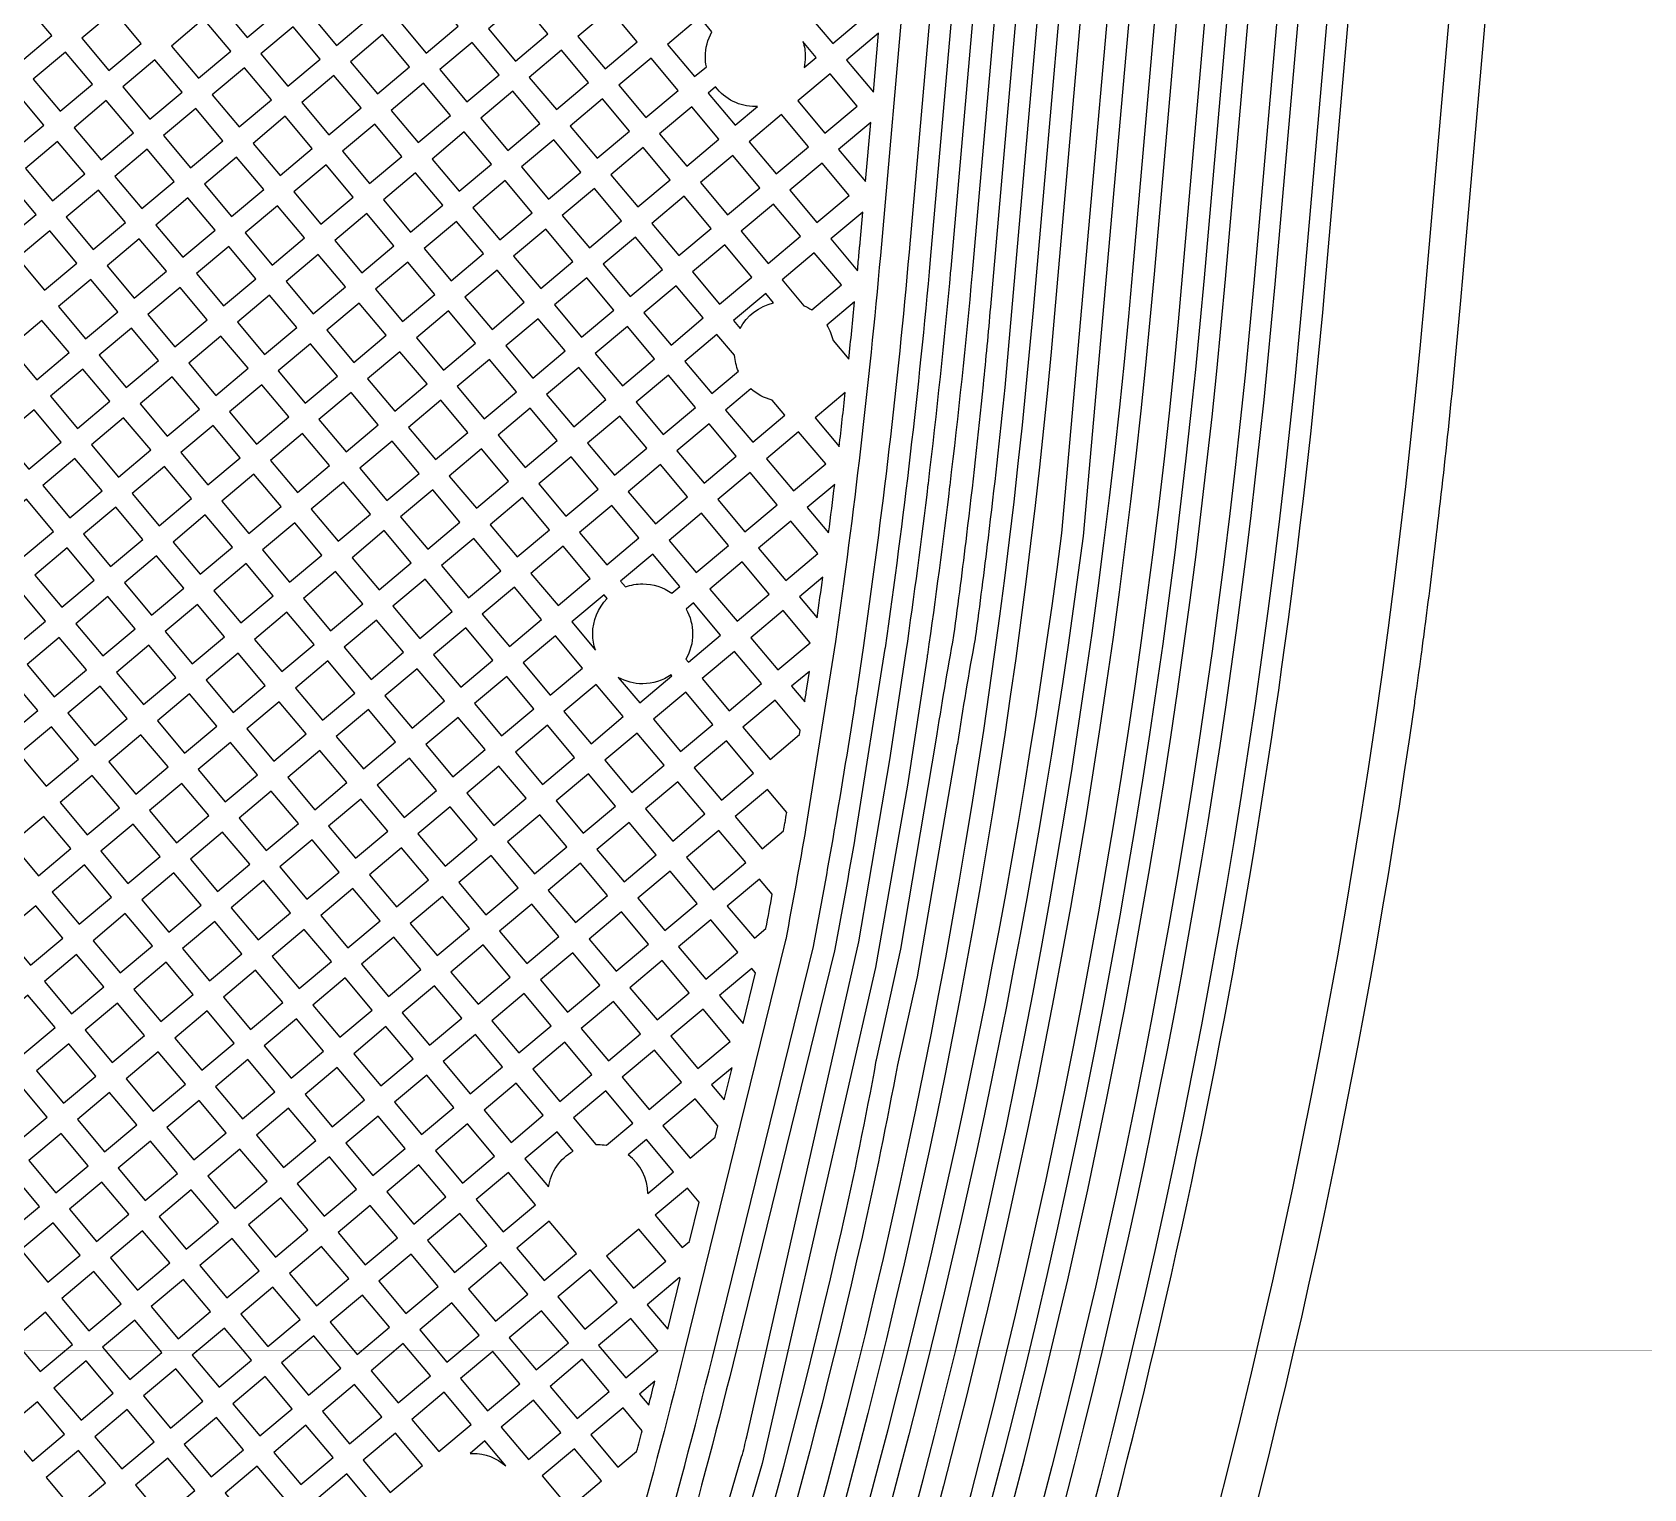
# Model space of a CAD drawing. Extents: x 592 to 965, y 89 to 353.
# Drawn here: x 671.8 to 677.54, y 157.08 to 162.27 of the extents above; entities that cross this region are included whole.
import ezdxf

# ---------------------------------------------------------------- set-up
doc = ezdxf.new("R2010")
doc.units = 0
for name, color, linetype in [('bak_bak_ttr1-bcq8120', 8, 'Continuous'), ('bak_outline', 7, 'Continuous'), ('quyukuang', 5, 'Continuous')]:
    doc.layers.add(name, color=color, linetype=linetype)

msp = doc.modelspace()

# ---------------------------------------------------------------- linework, layer by layer
at = {"layer": 'bak_bak_ttr1-bcq8120'}
for p, q in [((674.812, 162.262), (674.6977, 162.1661)), ((674.7936, 162.0518), (674.812, 162.262)), ((674.6977, 162.1661), (674.7936, 162.0518)), ((674.7841, 161.9436), (674.6698, 161.8477)), ((674.7657, 161.7333), (674.7841, 161.9436)), ((674.6698, 161.8477), (674.7657, 161.7333)), ((674.7563, 161.6251), (674.6419, 161.5291)), ((674.6419, 161.5291), (674.7372, 161.4155)), ((674.7268, 161.3054), (674.6276, 161.2222)), ((674.6937, 160.9824), (674.5861, 160.8921)), ((674.5861, 160.8921), (674.672, 160.7898)), ((674.656, 160.6556), (674.5584, 160.5737)), ((674.5584, 160.5737), (674.6344, 160.4832)), ((674.6135, 160.3248), (674.5306, 160.2552)), ((674.5306, 160.2552), (674.5936, 160.1801)), ((673.7203, 160.1656), (673.8048, 160.0648)), ((674.5658, 159.9898), (674.5026, 159.9367)), ((674.5026, 159.9367), (674.5494, 159.881)), ((674.2459, 158.836), (674.3297, 158.7362)), ((674.2909, 158.5787), (674.218, 158.5175)), ((674.2627, 158.4642), (674.2909, 158.5787)), ((674.218, 158.5175), (674.2627, 158.4642)), ((673.5531, 158.2547), (673.6374, 158.1543)), ((673.989, 157.7352), (674.062, 157.6483)), ((674.0159, 157.4626), (673.9612, 157.4167)), ((673.9612, 157.4167), (673.9942, 157.3773))]:
    msp.add_line(p, q, dxfattribs=at)
for points in [[(673.9996, 131.6772), (673.4184, 138.3529, 0.202802), (673.3463, 138.489), (673.2181, 138.5964, -0.199128), (673.0804, 138.8606), (672.2593, 148.2537, 0.017113), (672.2539, 148.4519, -0.039821), (672.2661, 149.1216, -0.099203), (672.9533, 151.4668, 0.100668), (675.8944, 161.397), (676.3737, 166.876, 0.152457), (673.0656, 182.0024, -0.019293), (673.0643, 182.0049, -0.026028), (672.8267, 182.4844, -0.006369), (672.6688, 182.9035, -0.010433), (672.6684, 182.9048), (672.568, 183.1892, -0.026059), (672.3852, 183.8632, -0.055622), (672.2339, 185.3461), (672.2339, 185.3648)], [(672.3101, 185.3463, 0.093108), (672.7399, 182.931, 0.006371), (672.8972, 182.5134, 0.026097), (673.1321, 182.0399, -0.019203), (673.1334, 182.0374), (673.2033, 181.9132, -0.151027), (676.4497, 166.8693), (675.9704, 161.3904, -0.100695), (673.0193, 151.4286, 0.099104), (672.342, 149.1142, 0.002642), (672.338, 149.0716, -0.010688), (672.3379, 149.0703, 0.037153), (672.33, 148.4566, -0.017231), (672.3355, 148.2518), (673.1563, 138.8673, 0.199163), (673.2671, 138.6549), (673.3997, 138.5435, -0.196143), (673.4943, 138.3596), (674.0755, 131.6839, -0.24441)], [(673.656, 130.3634, 0.134951), (673.7698, 130.4545, -0.010365), (673.7821, 130.4707), (673.9281, 130.6531, 0.117095), (674.0893, 130.9941, 0.092369), (674.1552, 131.6698), (673.566, 138.4172, 0.202571), (673.4816, 138.5768), (673.3631, 138.6739, -0.199679), (673.2388, 138.9119), (672.4141, 148.3471, -0.043095), (672.418, 149.1082, -0.099118), (673.0873, 151.3941, 0.100705), (676.0465, 161.3863), (676.5256, 166.8627, 0.151028), (673.2699, 181.9506, -0.064524), (672.6871, 183.3951, -0.009781), (672.6316, 183.6256, -0.062544), (672.3898, 185.0627, -0.010738), (672.3864, 185.3446, -0.008233), (672.3863, 185.3458)], [(672.9546, 130.255), (673.0528, 130.3501), (673.6636, 131.0781, 0.198766), (673.8471, 131.6605), (673.278, 138.2039, 0.197561), (673.1439, 138.4596), (673.0292, 138.5558, -0.198985), (672.9224, 138.7607), (672.1106, 148.0437, -0.035371), (672.0938, 149.0777), (672.1004, 149.1768, -0.099164), (672.7951, 151.5485, 0.10071), (675.7173, 161.4148), (676.1964, 166.8915, 0.151029), (672.9817, 181.7887, -0.014202), (672.8131, 182.1099, -0.026806), (672.8114, 182.1135, -0.016277), (672.4047, 183.1949, -0.021433), (672.4038, 183.1979, -0.018314), (672.4029, 183.2004), (672.3738, 183.2873, -0.003328), (672.3527, 183.3689, -0.071669), (672.0812, 185.3103, -0.010882), (672.0811, 185.3117)], [(674.3503, 131.4985), (673.7421, 138.4535, 0.199156), (673.6052, 138.716), (673.5239, 138.7841, -0.201314), (673.4113, 139.0028), (672.6035, 148.2382, -0.021495), (672.5786, 148.8009, -0.016298), (672.5937, 149.0771, -0.024188), (672.5944, 149.0818, -0.025234), (672.5945, 149.0869), (672.5959, 149.0983, -0.098851), (673.2448, 151.311, 0.01664), (674.0147, 152.8832, 0.083893), (676.2233, 161.368), (676.703, 166.85, 0.151001), (673.4248, 182.0378, -0.021769), (673.1937, 182.4945), (673.1757, 182.5346, -0.048528), (672.8165, 183.6156), (672.8021, 183.6769, -0.062745), (672.5676, 185.0748, -0.003103), (672.5656, 185.1533, -0.017165), (672.5656, 185.1566)], [(671.7559, 149.234, -0.096675), (672.4942, 151.7075, 0.010848), (672.9913, 152.6938), (673.0775, 152.8749, 0.089488), (675.3634, 161.2753), (675.8573, 166.9214, 0.021032), (675.9539, 169.0602, 0.099026), (673.541, 179.8855, -0.066765), (673.5377, 179.8951, 0.067229), (673.528, 179.9241), (673.1203, 180.7963), (673.0288, 180.9811), (672.8826, 181.2638, 0.004782), (672.8503, 181.3236, -0.019197), (672.849, 181.3261), (672.7252, 181.5504, -0.02358), (672.6873, 181.6262, -0.030149), (671.9327, 183.6668, -0.018673)], [(672.0064, 183.6863, 0.030112), (672.757, 181.6569, 0.023636), (672.7918, 181.5874), (673.0292, 181.1517), (673.2249, 180.755), (673.5994, 179.951, -0.050793), (673.6116, 179.9143, -0.099014), (676.0301, 169.061, -0.021041), (675.9333, 166.9148), (675.4389, 161.2643, -0.089443), (673.1463, 152.8421), (673.0601, 152.661, -0.010846), (672.5616, 151.672, 0.096888), (671.831, 149.2208, 0.05542), (671.8148, 148.5391), (672.6708, 138.7144, 0.197387), (672.8176, 138.4343), (672.9331, 138.3373, -0.198696), (673.0553, 138.1025), (673.6132, 131.7057, -0.197471)], [(674.5393, 131.3917), (673.8974, 138.7314), (673.6506, 138.9384, -0.204166), (673.585, 139.0613), (672.7791, 148.2726, -0.013815), (672.7592, 148.6242, -0.007886), (672.7592, 148.6295, -0.028747), (672.7725, 149.0772, -0.099079), (673.4024, 151.2282, 0.04925), (675.3822, 156.0426, 0.051156), (676.4004, 161.352), (676.8803, 166.837, 0.151035), (673.5769, 182.1303, -0.02147), (673.3563, 182.5674), (673.2931, 182.7135, -0.009537), (673.1895, 182.9767, -0.00749), (673.1877, 182.9813, -0.023126), (673.0314, 183.4849, -0.007378)], [(672.9577, 183.4657, 0.06453), (673.5134, 182.0876, -0.15105), (676.8037, 166.836), (676.3245, 161.359, -0.100667), (673.3347, 151.2636, 0.099078), (672.6966, 149.0839, -0.029934), (672.6958, 149.078, -0.024023), (672.6951, 149.0733, -0.025292), (672.6949, 149.0682, 0.016225), (672.6802, 148.7999, 0.02145), (672.7047, 148.247), (673.5129, 139.0063, 0.195897), (673.5892, 138.862), (673.6705, 138.7939, -0.199139), (673.8433, 138.4624), (674.4515, 131.5074, -0.043701)], [(671.5571, 183.3899), (671.7927, 182.7642), (671.938, 182.2858), (672.0832, 181.9014), (672.6273, 180.8941), (672.7812, 180.5829), (673.2741, 179.532), (673.5981, 178.7341), (673.6996, 178.4097), (673.8345, 178.0734, -0.020449), (673.8609, 177.9985), (674.5983, 175.6146, -0.021391), (674.7939, 174.8694, -0.018068), (674.7945, 174.8669), (675.0457, 173.7033), (675.0884, 173.4515, -0.06386), (675.3905, 165.9562), (674.9961, 161.4556, -0.013295), (674.8352, 160.0732, -0.015157), (674.835, 160.0711), (674.7293, 159.4048, -0.004162), (674.6552, 158.9945), (674.2942, 157.5273, -0.018508), (673.8563, 155.9948)], [(672.7854, 183.4208, 0.064527), (673.3584, 182.0004, -0.151028), (676.6268, 166.8539), (676.1472, 161.3723, -0.100652), (673.1772, 151.3467, 0.099858), (672.5176, 149.0816, 0.042411), (672.5158, 148.3498), (673.3401, 138.9207, 0.205813), (673.4326, 138.7481), (673.5459, 138.6555, -0.202486), (673.6672, 138.426), (674.2564, 131.6787, -0.092115)], [(672.4768, 183.2194, 0.016253), (672.8811, 182.1442, 0.014237), (673.0481, 181.8261, -0.151029), (676.2723, 166.8849), (675.7927, 161.4037, -0.100663), (672.8625, 151.513, 0.099115), (672.1764, 149.1712), (672.1699, 149.0731, 0.035525), (672.1869, 148.0454), (672.9984, 138.7673, 0.199015), (673.0781, 138.6142), (673.1929, 138.518, -0.200551), (673.3543, 138.2057), (673.9231, 131.6671, -0.198631)], [(671.9076, 148.6172), (671.942, 149.1748, -0.10023), (672.6979, 151.7343, 0.006003), (673.1097, 152.5354, -0.009108), (673.1101, 152.5363, 0.07953), (675.4645, 160.4819), (676.0957, 167.6056, 0.120524), (673.689, 180.0303), (673.3987, 180.6097, 0.00477), (673.1949, 181.0026, -0.011748), (673.1942, 181.004), (672.9796, 181.4076), (672.8738, 181.5973, -0.084497), (672.8695, 181.6094), (672.8526, 181.6885, 0.075143), (672.8292, 181.7489), (672.7285, 181.9278, -0.029876), (672.6921, 182.0021, -0.017103), (672.2596, 183.1475)], [(672.3328, 183.1689, 0.017099), (672.7636, 182.0286, 0.02755), (672.7934, 181.9677, -0.019357), (672.7949, 181.9653), (672.8972, 181.7833, -0.074734), (672.9276, 181.7017), (672.9432, 181.6294), (673.0466, 181.4441), (673.4682, 180.6411), (673.7589, 180.0608, -0.120663), (676.1707, 167.5857), (675.54, 160.4711, -0.079525), (673.1787, 152.5029, -0.006014), (672.7653, 151.6986, -0.011188), (672.7646, 151.6973, -0.023553), (672.7631, 151.6942, 0.108335), (672.0023, 148.9507), (671.9839, 148.6162), (672.8524, 138.6848, 0.199654), (672.9294, 138.5398), (673.0981, 138.3981, -0.203871), (673.2005, 138.1942), (673.7706, 131.6586, -0.198293)], [(673.5216, 183.1037, 0.009854), (673.6236, 182.8449, -0.008348), (673.6257, 182.8396), (673.68, 182.7145, 0.02177), (673.89, 182.2991, -0.008749), (673.8928, 182.2939, -0.048846), (676.0002, 177.5045, -0.101417), (677.2337, 166.7963), (676.7546, 161.3204, -0.100851), (673.7066, 151.0427, 0.097985), (673.1268, 149.0462, 0.029084), (673.1148, 148.6345, -0.007857), (673.1148, 148.6293, 0.013705), (673.1336, 148.2999, -0.009848), (673.1343, 148.2932), (673.9328, 139.1658), (674.1796, 138.9589, -0.204326), (674.2453, 138.8359), (674.8944, 131.4118, -0.043151)], [(673.7845, 156.0205, 0.01851), (674.2207, 157.5478), (674.5807, 159.0107, 0.004154), (674.6544, 159.4189, -0.010247), (674.6546, 159.4201, 0.004898), (674.7329, 159.9032, -0.010036), (674.7331, 159.9044), (674.7595, 160.0818, 0.013509), (674.922, 161.4824, -0.014147), (674.9222, 161.4843, -0.009856), (674.9239, 161.4975), (675.3145, 165.963, 0.063883), (675.0128, 173.4416)], [(675.0348, 172.6384, -0.021905), (675.2833, 170.0838, -0.177087), (675.2757, 170.0588, -0.174435), (675.2856, 170.035, -0.034705), (675.2131, 165.9722), (674.8187, 161.4704, -0.013308), (674.6587, 160.0961), (674.5536, 159.4341, -0.004071), (674.4817, 159.0357, -0.022558), (674.4811, 159.0324), (674.1215, 157.5711, -0.01851), (673.6873, 156.051)], [(675.4363, 172.123, -0.020492), (675.6319, 169.7026, -0.015601), (675.6474, 167.8536), (675.6332, 167.3822, -0.027765), (675.613, 166.7515), (675.1452, 161.4084, -0.007113), (675.0653, 160.6514, -0.015768), (675.0651, 160.6492, -0.005751), (674.9861, 160.0492, -0.029005), (674.9852, 160.0449, -0.023109), (674.9848, 160.0415), (674.9151, 159.5851), (674.8012, 158.9356), (674.3975, 157.1702), (674.0872, 156.1036, -0.009683)], [(674.0812, 156.3556), (674.3248, 157.1934, 0.014145), (674.3432, 157.2653), (674.7414, 159.0266), (674.8525, 159.675), (674.9106, 160.06, 0.005729), (674.9892, 160.656, -0.015759), (674.9894, 160.6582, 0.007175), (675.0697, 161.4196, -0.029645), (675.0704, 161.4239), (675.5372, 166.7595, 0.027774), (675.557, 167.382, -0.025136), (675.5571, 167.3857, 0.003043), (675.5688, 167.7446, -0.015475), (675.5688, 167.7468), (675.5713, 167.8581, 0.036058), (675.361, 172.1112, -0.017011)], [(674.4906, 152.328, 0.073346), (676.7202, 159.8771), (676.7208, 159.8839, -0.058275), (676.722, 159.8897, 0.001461), (676.7433, 160.0442), (676.744, 160.0519, -0.056197), (676.7451, 160.0575, 0.000838), (676.7567, 160.1441), (676.7574, 160.1527, -0.055413), (676.7585, 160.1581, 0.002971), (676.7981, 160.4754), (676.7992, 160.4877, -0.052136), (676.8002, 160.4928, 0.007617), (676.8843, 161.31), (677.3637, 166.7897, 0.007614), (677.4228, 167.6087, -0.052197), (677.4227, 167.614), (677.4509, 168.229, 0.006292), (677.4653, 168.9073), (677.4619, 169.6271, 0.011838), (677.4086, 170.9029, -0.077692)], [(672.8782, 152.811, 0.055503), (674.6797, 157.9954, 0.010914), (674.8042, 158.6041, -0.019632), (674.8048, 158.6069), (674.8917, 159.0009), (675.0175, 159.7444, -0.007919), (675.0803, 160.1174, 0.003698), (675.1263, 160.4742, -0.010178), (675.1264, 160.4754, 0.005283), (675.1853, 161.0095, -0.010457), (675.1855, 161.0108, 0.002851), (675.2114, 161.2865, -0.010389), (675.2115, 161.2878), (675.7055, 166.9344, 0.043155), (675.7083, 169.7052, -0.020659), (675.7081, 169.7082), (675.7028, 169.8311, 0.007211), (675.6531, 170.6864, -0.011017)], [(675.7292, 170.6905, -0.007211), (675.779, 169.833, -0.010839), (675.779, 169.8317), (675.7843, 169.7103, -0.043132), (675.7814, 166.9278), (675.261, 161.0007, -0.005283), (675.2019, 160.465, -0.010616), (675.2017, 160.4637, -0.003661), (675.1561, 160.1094, -0.027013), (675.1556, 160.1054, 0.007983), (675.0926, 159.7318, -0.010647), (675.0924, 159.7304), (674.95, 158.902), (674.879, 158.5892, -0.010933), (674.7534, 157.9762, -0.056062), (672.922, 152.726, -0.008808)], [(676.6053, 150.6723, 0.082851), (679.5378, 161.0369), (679.8478, 164.5785, -0.057195), (679.8513, 164.6189), (679.9585, 165.8425, -0.060236), (679.9622, 165.885), (680.0601, 167.0541, 0.006017), (680.1018, 167.7659, -0.054449), (680.1016, 167.7714), (680.1277, 168.5357, 0.00189), (680.1314, 168.7584, -0.063108), (680.1312, 168.7647), (680.1316, 168.769, 0.007629), (680.1291, 169.6732), (680.1237, 169.9055), (680.0945, 170.6731)], [(674.5428, 162.2322, -0.077661), (674.5513, 162.178, -0.055265), (674.547, 162.1391)], [(674.3817, 162.0003, -0.011813), (674.3735, 162.0002, -0.234401), (674.2319, 162.0704), (674.2059, 162.0486)], [(674.7372, 161.4155, 0.000658), (674.743, 161.4794, -0.015471), (674.7433, 161.4816), (674.7447, 161.4978, -0.013203), (674.7448, 161.4996, -0.008286), (674.7468, 161.5165), (674.7563, 161.6251)], [(674.6276, 161.2222, -0.083695), (674.6502, 161.1676), (674.7063, 161.1007)], [(673.8048, 160.0648, -0.084312), (673.7949, 160.1235, -0.197803), (673.8464, 160.2487), (673.8352, 160.2621), (673.7203, 160.1656)], [(674.5494, 159.881, 0.000537), (674.5566, 159.9286, -0.009726), (674.5568, 159.9298), (674.5658, 159.9898)], [(673.6374, 158.1543, -0.230294), (673.7256, 158.2824), (673.668, 158.3511), (673.5531, 158.2547)], [(673.3583, 157.206, -0.013442), (673.3677, 157.2062, -0.183456), (673.4857, 157.1614)]]:
    msp.add_lwpolyline(points, format="xyb", dxfattribs=at)
for points in [[(672.4683, 162.3611), (672.5646, 162.2463), (672.6795, 162.3427), (672.5831, 162.4575)], [(674.5524, 162.3393), (674.6488, 162.2245), (674.7634, 162.3207), (674.667, 162.4355)], [(672.7868, 162.3333), (672.8832, 162.2184), (672.998, 162.3148), (672.9017, 162.4296)], [(673.1054, 162.3054), (673.2016, 162.1907), (673.3163, 162.2869), (673.22, 162.4016)], [(671.6581, 162.2715), (671.7545, 162.1566), (671.8693, 162.253), (671.7729, 162.3678)], [(671.9767, 162.2436), (672.0729, 162.1289), (672.1878, 162.2253), (672.0916, 162.34)], [(673.4236, 162.2775), (673.52, 162.1626), (673.6349, 162.259), (673.5385, 162.3739)], [(673.7422, 162.2496), (673.8386, 162.1348), (673.9533, 162.2311), (673.857, 162.3459)], [(672.2952, 162.2159), (672.3916, 162.1011), (672.5063, 162.1973), (672.4099, 162.3122)], [(672.6136, 162.1879), (672.71, 162.0731), (672.8248, 162.1694), (672.7285, 162.2843)], [(672.9322, 162.1601), (673.0284, 162.0453), (673.1433, 162.1417), (673.047, 162.2564)], [(673.2506, 162.1323), (673.347, 162.0174), (673.4616, 162.1137), (673.3653, 162.2285)], [(671.8035, 162.0983), (671.8997, 161.9835), (672.0145, 162.0799), (671.9183, 162.1946)], [(672.1219, 162.0705), (672.2183, 161.9556), (672.3332, 162.0521), (672.2368, 162.1669)], [(673.569, 162.1043), (673.6654, 161.9894), (673.7802, 162.0858), (673.6839, 162.2007)], [(673.8876, 162.0764), (673.9839, 161.9617), (674.0986, 162.058), (674.0023, 162.1727)], [(672.4405, 162.0427), (672.5369, 161.9278), (672.6516, 162.0241), (672.5552, 162.1389)], [(672.759, 162.0147), (672.8552, 161.9), (672.9701, 161.9964), (672.8738, 162.1111)], [(674.5245, 162.0207), (674.6208, 161.906), (674.7356, 162.0024), (674.6394, 162.1171)], [(671.6304, 161.953), (671.7267, 161.8383), (671.8413, 161.9346), (671.7451, 162.0493)], [(673.0774, 161.987), (673.1738, 161.8721), (673.2886, 161.9685), (673.1922, 162.0833)], [(673.396, 161.9591), (673.4923, 161.8442), (673.607, 161.9404), (673.5106, 162.0553)], [(671.9487, 161.9252), (672.0451, 161.8103), (672.1599, 161.9067), (672.0635, 162.0215)], [(672.2672, 161.8973), (672.3636, 161.7824), (672.4785, 161.8789), (672.3822, 161.9937)], [(673.7143, 161.931), (673.8106, 161.8163), (673.9255, 161.9127), (673.8292, 162.0274)], [(674.0328, 161.9033), (674.1292, 161.7885), (674.2439, 161.8848), (674.1476, 161.9996)], [(672.5859, 161.8695), (672.6821, 161.7548), (672.7968, 161.851), (672.7006, 161.9657)], [(672.9042, 161.8416), (673.0006, 161.7268), (673.1154, 161.8231), (673.019, 161.938)], [(674.3513, 161.8754), (674.4475, 161.7607), (674.5624, 161.857), (674.4662, 161.9718)], [(671.7756, 161.7799), (671.872, 161.6651), (671.9867, 161.7613), (671.8903, 161.8762)], [(673.2228, 161.8137), (673.3191, 161.6989), (673.434, 161.7952), (673.3376, 161.9101)], [(673.5413, 161.7859), (673.6376, 161.6711), (673.7522, 161.7673), (673.656, 161.8821)], [(672.094, 161.7519), (672.1904, 161.6371), (672.3052, 161.7334), (672.2089, 161.8483)], [(672.4126, 161.7241), (672.5088, 161.6093), (672.6238, 161.7058), (672.5275, 161.8205)], [(673.8596, 161.7579), (673.9559, 161.6431), (674.0708, 161.7395), (673.9745, 161.8543)], [(674.1782, 161.7301), (674.2744, 161.6154), (674.3892, 161.7117), (674.2929, 161.8264)], [(672.7311, 161.6964), (672.8275, 161.5815), (672.9422, 161.6778), (672.8458, 161.7926)], [(673.0496, 161.6684), (673.1459, 161.5535), (673.2608, 161.6499), (673.1644, 161.7648)], [(674.4965, 161.7023), (674.5929, 161.5874), (674.7078, 161.6838), (674.6114, 161.7987)], [(671.6024, 161.6346), (671.6988, 161.5198), (671.8136, 161.6161), (671.7173, 161.731)], [(671.921, 161.6067), (672.0174, 161.4919), (672.132, 161.5881), (672.0357, 161.703)], [(673.3681, 161.6405), (673.4644, 161.5258), (673.5792, 161.6221), (673.4829, 161.7369)], [(673.6866, 161.6127), (673.7829, 161.4979), (673.8976, 161.5941), (673.8012, 161.709)], [(672.2394, 161.5787), (672.3356, 161.464), (672.4505, 161.5604), (672.3542, 161.6751)], [(672.5578, 161.551), (672.6542, 161.4361), (672.7691, 161.5326), (672.6727, 161.6474)], [(674.0049, 161.5847), (674.1012, 161.47), (674.2161, 161.5664), (674.1198, 161.6811)], [(674.3234, 161.557), (674.4198, 161.4422), (674.5345, 161.5385), (674.4381, 161.6533)], [(672.8765, 161.5232), (672.9728, 161.4083), (673.0875, 161.5046), (672.9912, 161.6194)], [(673.1949, 161.4952), (673.2912, 161.3804), (673.406, 161.4768), (673.3098, 161.5915)], [(671.7478, 161.4614), (671.8441, 161.3465), (671.959, 161.4429), (671.8626, 161.5578)], [(672.0663, 161.4335), (672.1626, 161.3188), (672.2773, 161.415), (672.181, 161.5297)], [(673.5134, 161.4674), (673.6097, 161.3526), (673.7245, 161.4489), (673.6282, 161.5638)], [(673.8319, 161.4396), (673.9282, 161.3248), (674.0428, 161.421), (673.9465, 161.5358)], [(672.3846, 161.4056), (672.481, 161.2908), (672.5958, 161.3871), (672.4994, 161.502)], [(672.7032, 161.3777), (672.7995, 161.2629), (672.9145, 161.3593), (672.8181, 161.4742)], [(674.1502, 161.4116), (674.2465, 161.2968), (674.3614, 161.3932), (674.265, 161.508)], [(673.0218, 161.3499), (673.1181, 161.2352), (673.2328, 161.3315), (673.1365, 161.4462)], [(673.3402, 161.3221), (673.4365, 161.2073), (673.5513, 161.3036), (673.455, 161.4184)], [(671.8931, 161.2882), (671.9894, 161.1735), (672.1042, 161.2698), (672.008, 161.3845)], [(672.2116, 161.2604), (672.3079, 161.1456), (672.4226, 161.2418), (672.3263, 161.3567)], [(673.6587, 161.2942), (673.755, 161.1795), (673.8698, 161.2758), (673.7735, 161.3906)], [(673.9771, 161.2665), (674.0735, 161.1516), (674.1882, 161.2478), (674.0918, 161.3627)], [(672.53, 161.2324), (672.6263, 161.1176), (672.7412, 161.2139), (672.6448, 161.3288)], [(672.8485, 161.2045), (672.9448, 161.0898), (673.0597, 161.1862), (672.9634, 161.301)], [(671.7198, 161.1428), (671.8161, 161.0281), (671.931, 161.1245), (671.8347, 161.2392)], [(673.1671, 161.1768), (673.2634, 161.062), (673.3781, 161.1583), (673.2818, 161.2731)], [(673.4855, 161.1489), (673.5818, 161.0341), (673.6966, 161.1305), (673.6003, 161.2452)], [(672.0383, 161.1151), (672.1347, 161.0002), (672.2496, 161.0966), (672.1532, 161.2115)], [(672.3569, 161.0872), (672.4533, 160.9724), (672.568, 161.0686), (672.4716, 161.1834)], [(673.8039, 161.1211), (673.9003, 161.0063), (674.0151, 161.1026), (673.9188, 161.2175)], [(672.6753, 161.0592), (672.7716, 160.9444), (672.8864, 161.0408), (672.7901, 161.1555)], [(672.9938, 161.0314), (673.0901, 160.9166), (673.205, 161.013), (673.1087, 161.1278)], [(671.8651, 160.9697), (671.9614, 160.8548), (672.0763, 160.9513), (671.98, 161.0661)], [(673.3124, 161.0036), (673.4087, 160.8889), (673.5234, 160.9852), (673.4271, 161.0999)], [(673.6307, 160.9758), (673.7271, 160.8609), (673.8419, 160.9573), (673.7456, 161.0721)], [(672.1837, 160.9419), (672.2801, 160.827), (672.3949, 160.9234), (672.2985, 161.0382)], [(672.5023, 160.914), (672.5986, 160.7992), (672.7132, 160.8955), (672.617, 161.0102)], [(673.9493, 160.9479), (674.0455, 160.8332), (674.1604, 160.9295), (674.0641, 161.0443)], [(672.8206, 160.8861), (672.9169, 160.7713), (673.0317, 160.8676), (672.9354, 160.9824)], [(673.1391, 160.8582), (673.2354, 160.7435), (673.3503, 160.8399), (673.254, 160.9547)], [(671.692, 160.8245), (671.7884, 160.7096), (671.9031, 160.8059), (671.8067, 160.9207)], [(672.0104, 160.7965), (672.1068, 160.6816), (672.2217, 160.778), (672.1253, 160.8929)], [(673.4577, 160.8305), (673.554, 160.7157), (673.6687, 160.812), (673.5724, 160.9268)], [(673.7761, 160.8026), (673.8723, 160.6878), (673.9872, 160.7842), (673.8909, 160.8989)], [(672.329, 160.7686), (672.4253, 160.6539), (672.5402, 160.7503), (672.4439, 160.865)], [(672.6475, 160.7409), (672.7439, 160.6261), (672.8585, 160.7223), (672.7622, 160.8371)], [(674.0945, 160.7748), (674.1909, 160.66), (674.3057, 160.7563), (674.2093, 160.8712)], [(674.4131, 160.7469), (674.5094, 160.6321), (674.6241, 160.7283), (674.5277, 160.8431)], [(672.9659, 160.7129), (673.0622, 160.5982), (673.177, 160.6945), (673.0807, 160.8092)], [(673.2844, 160.6851), (673.3807, 160.5703), (673.4956, 160.6667), (673.3993, 160.7816)], [(671.8374, 160.6513), (671.9337, 160.5364), (672.0484, 160.6326), (671.9521, 160.7475)], [(672.1558, 160.6232), (672.2521, 160.5085), (672.367, 160.6049), (672.2707, 160.7197)], [(673.603, 160.6573), (673.6993, 160.5426), (673.814, 160.6389), (673.7177, 160.7536)], [(673.9213, 160.6295), (674.0177, 160.5146), (674.1325, 160.611), (674.0362, 160.7258)], [(672.4743, 160.5955), (672.5706, 160.4807), (672.6855, 160.5771), (672.5892, 160.6919)], [(672.7928, 160.5677), (672.8891, 160.4529), (673.0038, 160.5492), (672.9075, 160.6639)], [(674.2399, 160.6016), (674.3362, 160.4868), (674.4511, 160.5831), (674.3547, 160.698)], [(671.6642, 160.5059), (671.7605, 160.3911), (671.8754, 160.4874), (671.779, 160.6023)], [(673.1112, 160.5398), (673.2075, 160.425), (673.3223, 160.5213), (673.226, 160.6361)], [(673.4297, 160.5119), (673.526, 160.3972), (673.6409, 160.4936), (673.5446, 160.6084)], [(671.9827, 160.478), (672.079, 160.3633), (672.1937, 160.4595), (672.0974, 160.5743)], [(672.3011, 160.4501), (672.3974, 160.3353), (672.5123, 160.4317), (672.4159, 160.5465)], [(673.7482, 160.4842), (673.8446, 160.3694), (673.9593, 160.4657), (673.8629, 160.5805)], [(674.0667, 160.4563), (674.163, 160.3414), (674.2779, 160.4378), (674.1815, 160.5526)], [(672.6196, 160.4223), (672.7159, 160.3076), (672.8308, 160.404), (672.7345, 160.5187)], [(672.9381, 160.3946), (673.0345, 160.2798), (673.1491, 160.376), (673.0528, 160.4908)], [(674.3852, 160.4284), (674.4816, 160.3136), (674.5964, 160.4099), (674.5, 160.5247)], [(671.8095, 160.3327), (671.9058, 160.2179), (672.0206, 160.3143), (671.9243, 160.4291)], [(673.2565, 160.3666), (673.3528, 160.2519), (673.4676, 160.3482), (673.3713, 160.4629)], [(673.5749, 160.3388), (673.6713, 160.224), (673.7862, 160.3204), (673.6899, 160.4353)], [(672.128, 160.3049), (672.2243, 160.1901), (672.339, 160.2863), (672.2427, 160.4011)], [(672.4464, 160.2769), (672.5426, 160.1622), (672.6575, 160.2586), (672.5613, 160.3734)], [(674.212, 160.283), (674.3084, 160.1682), (674.4232, 160.2646), (674.3268, 160.3794)], [(672.7649, 160.2492), (672.8612, 160.1344), (672.9761, 160.2308), (672.8797, 160.3456)], [(673.0834, 160.2214), (673.1797, 160.1066), (673.2944, 160.2029), (673.1981, 160.3176)], [(671.6363, 160.1874), (671.7326, 160.0726), (671.8474, 160.1689), (671.7511, 160.2837)], [(671.9548, 160.1595), (672.0511, 160.0448), (672.1659, 160.1411), (672.0696, 160.2559)], [(673.4017, 160.1935), (673.4981, 160.0787), (673.6129, 160.175), (673.5166, 160.2898)], [(672.2733, 160.1317), (672.3696, 160.017), (672.4843, 160.1132), (672.388, 160.228)], [(672.5916, 160.1038), (672.688, 159.989), (672.8029, 160.0854), (672.7065, 160.2002)], [(674.3573, 160.1098), (674.4536, 159.9951), (674.5684, 160.0915), (674.4722, 160.2062)], [(672.9102, 160.076), (673.0065, 159.9613), (673.1213, 160.0577), (673.0251, 160.1724)], [(673.2287, 160.0483), (673.325, 159.9335), (673.4397, 160.0297), (673.3434, 160.1445)], [(671.7816, 160.0142), (671.8779, 159.8994), (671.9927, 159.9958), (671.8964, 160.1106)], [(672.1001, 159.9864), (672.1964, 159.8716), (672.3112, 159.968), (672.2149, 160.0828)], [(673.5471, 160.0203), (673.6435, 159.9054), (673.7583, 160.0018), (673.6619, 160.1166)], [(672.4186, 159.9586), (672.5149, 159.8438), (672.6296, 159.94), (672.5333, 160.0548)], [(672.7369, 159.9306), (672.8332, 159.8159), (672.9481, 159.9123), (672.8518, 160.0271)], [(674.1843, 159.9646), (674.2805, 159.8499), (674.3952, 159.9461), (674.299, 160.0609)], [(673.0555, 159.9029), (673.1518, 159.7881), (673.2667, 159.8845), (673.1703, 159.9993)], [(673.374, 159.8751), (673.4704, 159.7602), (673.5851, 159.8564), (673.4887, 159.9713)], [(671.6085, 159.869), (671.7048, 159.7542), (671.8195, 159.8505), (671.7232, 159.9652)], [(671.9269, 159.8411), (672.0232, 159.7263), (672.138, 159.8226), (672.0417, 159.9374)], [(672.2454, 159.8133), (672.3417, 159.6985), (672.4565, 159.7948), (672.3602, 159.9096)], [(673.6924, 159.8471), (673.7888, 159.7322), (673.9036, 159.8286), (673.8073, 159.9434)], [(674.011, 159.8192), (674.1072, 159.7045), (674.2221, 159.8009), (674.1259, 159.9156)], [(672.5639, 159.7854), (672.6602, 159.6707), (672.7749, 159.7669), (672.6786, 159.8817)], [(672.8822, 159.7575), (672.9785, 159.6427), (673.0934, 159.7391), (672.9971, 159.8539)], [(674.3295, 159.7915), (674.4259, 159.6767), (674.5312, 159.765), (674.5337, 159.7811), (674.4442, 159.8878)], [(673.2008, 159.7297), (673.2972, 159.6149), (673.412, 159.7112), (673.3156, 159.8261)], [(673.5194, 159.7018), (673.6157, 159.587), (673.7304, 159.6833), (673.6341, 159.7981)], [(671.7538, 159.6959), (671.8501, 159.5811), (671.9648, 159.6773), (671.8685, 159.7921)], [(672.0722, 159.6679), (672.1685, 159.5531), (672.2833, 159.6495), (672.187, 159.7643)], [(672.3907, 159.6401), (672.487, 159.5253), (672.6018, 159.6217), (672.5055, 159.7365)], [(673.8378, 159.6739), (673.934, 159.5591), (674.0488, 159.6555), (673.9526, 159.7702)], [(674.1562, 159.6461), (674.2526, 159.5312), (674.3675, 159.6277), (674.2711, 159.7425)], [(672.7091, 159.6123), (672.8055, 159.4975), (672.9202, 159.5937), (672.8238, 159.7085)], [(673.0275, 159.5843), (673.1239, 159.4695), (673.2388, 159.5659), (673.1424, 159.6807)], [(673.3462, 159.5565), (673.4425, 159.4417), (673.5574, 159.538), (673.461, 159.6529)], [(673.6647, 159.5286), (673.761, 159.4139), (673.8756, 159.5102), (673.7794, 159.6249)], [(671.8991, 159.5227), (671.9954, 159.4079), (672.1101, 159.5041), (672.0138, 159.6189)], [(672.2175, 159.4948), (672.3138, 159.38), (672.4286, 159.4763), (672.3323, 159.5911)], [(673.983, 159.5008), (674.0794, 159.3859), (674.1942, 159.4823), (674.0978, 159.5971)], [(672.5359, 159.467), (672.6323, 159.3522), (672.7471, 159.4485), (672.6508, 159.5633)], [(672.8545, 159.4391), (672.9509, 159.3243), (673.0655, 159.4205), (672.9692, 159.5354)], [(673.1729, 159.4111), (673.2692, 159.2963), (673.3841, 159.3927), (673.2878, 159.5075)], [(671.7258, 159.3773), (671.8221, 159.2625), (671.9371, 159.3589), (671.8407, 159.4737)], [(673.4915, 159.3833), (673.5877, 159.2686), (673.7026, 159.365), (673.6063, 159.4797)], [(673.8099, 159.3556), (673.9063, 159.2407), (674.021, 159.3369), (673.9246, 159.4518)], [(672.0444, 159.3495), (672.1407, 159.2348), (672.2554, 159.331), (672.1591, 159.4458)], [(672.3627, 159.3216), (672.4591, 159.2068), (672.5739, 159.3032), (672.4776, 159.418)], [(674.1284, 159.3275), (674.2247, 159.2127), (674.3395, 159.3091), (674.2432, 159.4239)], [(672.6812, 159.2938), (672.7776, 159.1789), (672.8925, 159.2753), (672.7961, 159.3901)], [(672.9998, 159.2659), (673.0962, 159.1511), (673.2109, 159.2473), (673.1145, 159.3621)], [(671.8711, 159.2041), (671.9674, 159.0894), (672.0823, 159.1858), (671.986, 159.3006)], [(673.3182, 159.2379), (673.4145, 159.1232), (673.5294, 159.2196), (673.4331, 159.3343)], [(673.6367, 159.2102), (673.7331, 159.0954), (673.8479, 159.1917), (673.7516, 159.3066)], [(673.9553, 159.1823), (674.0517, 159.0675), (674.1663, 159.1637), (674.07, 159.2786)], [(672.1897, 159.1764), (672.286, 159.0616), (672.4007, 159.1578), (672.3044, 159.2726)], [(672.5081, 159.1484), (672.6044, 159.0336), (672.7193, 159.1299), (672.6229, 159.2448)], [(672.8266, 159.1205), (672.923, 159.0057), (673.0378, 159.1021), (672.9415, 159.2169)], [(673.1452, 159.0927), (673.2414, 158.978), (673.3561, 159.0742), (673.2598, 159.1889)], [(671.6979, 159.0588), (671.7942, 158.944), (671.909, 159.0404), (671.8127, 159.1551)], [(672.0164, 159.031), (672.1127, 158.9162), (672.2276, 159.0126), (672.1313, 159.1274)], [(673.4635, 159.0648), (673.5598, 158.95), (673.6747, 159.0464), (673.5784, 159.1612)], [(673.7821, 159.037), (673.8784, 158.9221), (673.9933, 159.0185), (673.8969, 159.1334)], [(674.1006, 159.0091), (674.1969, 158.8944), (674.3116, 158.9906), (674.2153, 159.1053)], [(672.335, 159.0032), (672.4314, 158.8884), (672.5461, 158.9846), (672.4497, 159.0995)], [(672.6534, 158.9752), (672.7498, 158.8604), (672.8646, 158.9567), (672.7682, 159.0715)], [(672.9719, 158.9473), (673.0682, 158.8326), (673.183, 158.929), (673.0868, 159.0437)], [(673.2904, 158.9196), (673.3868, 158.8048), (673.5015, 158.901), (673.4051, 159.0158)], [(671.8432, 158.8856), (671.9395, 158.7708), (672.0543, 158.8672), (671.958, 158.982)], [(672.1617, 158.8578), (672.2581, 158.7429), (672.373, 158.8394), (672.2766, 158.9543)], [(673.6088, 158.8916), (673.7052, 158.7768), (673.8201, 158.8732), (673.7237, 158.988)], [(673.9274, 158.8638), (674.0237, 158.7491), (674.1385, 158.8454), (674.0423, 158.9601)], [(672.4804, 158.83), (672.5767, 158.7152), (672.6914, 158.8114), (672.5951, 158.9262)], [(672.7987, 158.802), (672.895, 158.6873), (673.0098, 158.7837), (672.9136, 158.8984)], [(671.6701, 158.7404), (671.7664, 158.6256), (671.8811, 158.7219), (671.7848, 158.8367)], [(673.1172, 158.7743), (673.2135, 158.6594), (673.3284, 158.7558), (673.232, 158.8706)], [(673.4357, 158.7464), (673.5321, 158.6315), (673.6468, 158.7278), (673.5504, 158.8426)], [(671.9885, 158.7125), (672.0849, 158.5976), (672.1997, 158.694), (672.1033, 158.8088)], [(672.3071, 158.6846), (672.4034, 158.5698), (672.5183, 158.6662), (672.422, 158.781)], [(673.7542, 158.7184), (673.8504, 158.6037), (673.9653, 158.7001), (673.8691, 158.8148)], [(674.0727, 158.6907), (674.169, 158.5758), (674.2839, 158.6722), (674.1875, 158.7871)], [(672.6257, 158.6568), (672.7219, 158.5421), (672.8366, 158.6383), (672.7404, 158.753)], [(672.944, 158.6289), (673.0404, 158.5141), (673.1552, 158.6104), (673.0588, 158.7253)], [(671.8154, 158.5673), (671.9118, 158.4524), (672.0265, 158.5486), (671.9301, 158.6635)], [(673.2625, 158.601), (673.3589, 158.4862), (673.4737, 158.5826), (673.3774, 158.6974)], [(673.5811, 158.5732), (673.6774, 158.4584), (673.792, 158.5547), (673.6958, 158.6694)], [(672.1339, 158.5392), (672.2302, 158.4244), (672.345, 158.5208), (672.2487, 158.6356)], [(672.4524, 158.5114), (672.5486, 158.3967), (672.6636, 158.4931), (672.5673, 158.6078)], [(673.8994, 158.5453), (673.9957, 158.4305), (674.1106, 158.5269), (674.0143, 158.6417)], [(672.7709, 158.4837), (672.8673, 158.3689), (672.982, 158.4651), (672.8856, 158.58)], [(673.0893, 158.4557), (673.1857, 158.3409), (673.3005, 158.4372), (673.2042, 158.5521)], [(671.6422, 158.4219), (671.7386, 158.307), (671.8535, 158.4034), (671.7571, 158.5183)], [(671.9608, 158.394), (672.0571, 158.2792), (672.1718, 158.3754), (672.0755, 158.4902)], [(673.4079, 158.4278), (673.5041, 158.3131), (673.619, 158.4095), (673.5227, 158.5242)], [(672.2792, 158.366), (672.3754, 158.2513), (672.4903, 158.3477), (672.394, 158.4624)], [(672.5976, 158.3383), (672.694, 158.2235), (672.8089, 158.3199), (672.7126, 158.4347)], [(674.0447, 158.3721), (674.1411, 158.2572), (674.2302, 158.332), (674.2402, 158.3725), (674.1596, 158.4685)], [(672.9163, 158.3105), (673.0126, 158.1957), (673.1273, 158.2919), (673.031, 158.4067)], [(673.2347, 158.2825), (673.331, 158.1678), (673.4458, 158.2641), (673.3495, 158.3788)], [(671.7876, 158.2487), (671.8839, 158.1339), (671.9988, 158.2302), (671.9024, 158.345)], [(672.1061, 158.2208), (672.2024, 158.1061), (672.3171, 158.2023), (672.2208, 158.3171)], [(672.4244, 158.193), (672.5208, 158.0781), (672.6356, 158.1745), (672.5393, 158.2893)], [(672.743, 158.1651), (672.8393, 158.0502), (672.9543, 158.1467), (672.8579, 158.2615)], [(671.6145, 158.1034), (671.7109, 157.9886), (671.8256, 158.0849), (671.7292, 158.1997)], [(673.0616, 158.1373), (673.1579, 158.0225), (673.2726, 158.1188), (673.1763, 158.2335)], [(673.3799, 158.1094), (673.4763, 157.9946), (673.5911, 158.0909), (673.4947, 158.2057)], [(671.9329, 158.0755), (672.0292, 157.9608), (672.144, 158.0571), (672.0477, 158.1719)], [(672.2514, 158.0477), (672.3477, 157.9329), (672.4624, 158.0291), (672.366, 158.144)], [(674.017, 158.0536), (674.1133, 157.9389), (674.1388, 157.9603), (674.1732, 158.1004), (674.1317, 158.1499)], [(672.5698, 158.0197), (672.6661, 157.9049), (672.781, 158.0013), (672.6846, 158.1161)], [(672.8883, 157.9919), (672.9846, 157.8771), (673.0995, 157.9736), (673.0033, 158.0883)], [(671.7598, 157.9303), (671.8561, 157.8156), (671.9708, 157.9118), (671.8745, 158.0265)], [(673.2069, 157.9642), (673.3032, 157.8494), (673.4179, 157.9456), (673.3216, 158.0604)], [(673.5253, 157.9362), (673.6216, 157.8213), (673.7365, 157.9177), (673.6401, 158.0325)], [(672.0782, 157.9024), (672.1745, 157.7876), (672.2894, 157.8839), (672.193, 157.9988)], [(672.3967, 157.8745), (672.4931, 157.7597), (672.6078, 157.8559), (672.5114, 157.9707)], [(673.8438, 157.9083), (673.9401, 157.7936), (674.0549, 157.8899), (673.9587, 158.0047)], [(672.7151, 157.8465), (672.8114, 157.7318), (672.9262, 157.8281), (672.83, 157.9429)], [(673.0336, 157.8188), (673.1299, 157.7039), (673.2449, 157.8004), (673.1485, 157.9152)], [(671.9051, 157.7572), (672.0014, 157.6423), (672.1161, 157.7386), (672.0198, 157.8534)], [(673.3522, 157.791), (673.4486, 157.6761), (673.5633, 157.7724), (673.4669, 157.8872)], [(673.6706, 157.763), (673.7669, 157.6483), (673.8817, 157.7446), (673.7854, 157.8593)], [(672.2235, 157.7292), (672.3199, 157.6143), (672.4347, 157.7107), (672.3383, 157.8255)], [(672.542, 157.7013), (672.6383, 157.5866), (672.753, 157.6828), (672.6567, 157.7975)], [(672.8604, 157.6734), (672.9567, 157.5586), (673.0715, 157.655), (672.9752, 157.7698)], [(673.1789, 157.6456), (673.2753, 157.5307), (673.3902, 157.6271), (673.2938, 157.742)], [(671.7319, 157.6119), (671.8283, 157.497), (671.9431, 157.5934), (671.8467, 157.7082)], [(672.0504, 157.584), (672.1468, 157.4691), (672.2615, 157.5654), (672.1651, 157.6802)], [(673.4976, 157.6178), (673.5938, 157.503), (673.7085, 157.5993), (673.6122, 157.714)], [(673.8158, 157.5899), (673.9122, 157.475), (674.027, 157.5714), (673.9307, 157.6862)], [(672.3688, 157.556), (672.4651, 157.4412), (672.58, 157.5376), (672.4837, 157.6523)], [(672.6873, 157.5282), (672.7836, 157.4134), (672.8983, 157.5096), (672.802, 157.6244)], [(673.0057, 157.5002), (673.1021, 157.3854), (673.2169, 157.4817), (673.1205, 157.5966)], [(673.3243, 157.4723), (673.4205, 157.3576), (673.5354, 157.4541), (673.4392, 157.5688)], [(671.8772, 157.4386), (671.9736, 157.3238), (672.0884, 157.4201), (671.9921, 157.535)], [(672.1958, 157.4107), (672.2921, 157.296), (672.4067, 157.3922), (672.3105, 157.507)], [(673.6428, 157.4447), (673.7392, 157.3298), (673.8538, 157.4261), (673.7575, 157.5409)], [(672.5141, 157.3829), (672.6104, 157.268), (672.7253, 157.3644), (672.6289, 157.4792)], [(672.8326, 157.355), (672.929, 157.2402), (673.0437, 157.3364), (672.9473, 157.4512)], [(671.704, 157.2933), (671.8004, 157.1784), (671.9152, 157.2748), (671.8189, 157.3897)], [(673.151, 157.327), (673.2473, 157.2123), (673.3621, 157.3086), (673.2659, 157.4234)], [(673.4695, 157.2993), (673.5659, 157.1844), (673.6808, 157.2808), (673.5844, 157.3957)], [(672.0226, 157.2654), (672.1189, 157.1507), (672.2337, 157.247), (672.1374, 157.3618)], [(672.341, 157.2376), (672.4374, 157.1228), (672.5521, 157.2191), (672.4557, 157.3339)], [(672.6594, 157.2097), (672.7558, 157.0948), (672.8706, 157.1912), (672.7743, 157.306)], [(672.978, 157.1818), (673.0742, 157.0671), (673.1889, 157.1633), (673.0927, 157.278)], [(671.8493, 157.12), (671.9456, 157.0053), (672.0605, 157.1017), (671.9642, 157.2164)], [(673.6148, 157.126), (673.7111, 157.0113), (673.826, 157.1078), (673.7298, 157.2225)], [(672.1678, 157.0923), (672.2642, 156.9775), (672.379, 157.0738), (672.2827, 157.1886)], [(672.4864, 157.0644), (672.5827, 156.9496), (672.6974, 157.0458), (672.601, 157.1607)], [(672.8048, 157.0364), (672.901, 156.9217), (673.0159, 157.0181), (672.9196, 157.1328)]]:
    msp.add_lwpolyline(points, close=True, dxfattribs=at)
for points in [[(674.0607, 162.2217), (674.157, 162.1069), (674.1993, 162.1424, -0.05039), (674.1957, 162.178, -0.130548), (674.2191, 162.2662), (674.1756, 162.3181)], [(674.4688, 161.3838), (674.5461, 161.2916, -0.04474), (674.5741, 161.2767), (674.6797, 161.3654), (674.5835, 161.4801)], [(674.2955, 161.2384), (674.3193, 161.2101, -0.221412), (674.4384, 161.3014), (674.4104, 161.3348)], [(674.1225, 161.0933), (674.2187, 160.9785), (674.3134, 161.058, -0.083223), (674.2996, 161.1151), (674.2371, 161.1895)], [(674.2677, 160.9202), (674.3641, 160.8053), (674.4787, 160.9015), (674.4335, 160.9554, -0.122426), (674.3578, 160.9958)], [(673.8936, 160.311), (673.911, 160.2903, -0.088843), (673.9727, 160.3013, -0.156113), (674.0759, 160.2683), (674.1046, 160.2924), (674.0083, 160.4073)], [(674.1262, 160.0338), (674.1353, 160.023), (674.25, 160.1192), (674.1536, 160.2341), (674.127, 160.2117, -0.130568), (674.1505, 160.1235, -0.133014)], [(673.8857, 159.9684), (673.962, 159.8776), (674.0769, 159.974), (674.074, 159.9774, -0.152824), (673.9727, 159.9457, -0.12844)], [(674.3015, 159.4729), (674.3979, 159.358), (674.4741, 159.422, 0.000368), (674.4788, 159.4491, -0.015371), (674.4792, 159.4512, 0.000436), (674.4854, 159.4872), (674.4165, 159.5693)], [(674.2737, 159.1543), (674.37, 159.0396), (674.4115, 159.0745, 0.001269), (674.434, 159.1964), (674.3885, 159.2507)], [(673.7263, 158.4001), (673.8059, 158.3053, -0.010588), (673.8132, 158.3054, -0.043137), (673.8436, 158.3028), (673.9374, 158.3815), (673.841, 158.4963)], [(673.7881, 157.2715), (673.8844, 157.1567), (673.9512, 157.2128, 0.000931), (673.9707, 157.2868), (673.9028, 157.3677)]]:
    msp.add_lwpolyline(points, format="xyb", close=True, dxfattribs=at)
for points in [[(674.547, 162.1391), (674.5904, 162.1755), (674.5428, 162.2322)], [(674.2059, 162.0486), (674.3023, 161.9337), (674.3817, 162.0003)], [(674.3297, 158.7362), (674.374, 158.9163), (674.3606, 158.9323), (674.2459, 158.836)], [(673.9909, 158.1312), (674.0827, 158.2082), (673.9864, 158.3231), (673.9215, 158.2686)], [(674.062, 157.6483), (674.1064, 157.8286), (674.1039, 157.8316), (673.989, 157.7352)], [(673.4857, 157.1614), (673.4111, 157.2503), (673.3583, 157.206)]]:
    msp.add_lwpolyline(points, dxfattribs=at)
for centre, radius, start, end in [((648.9226, 163.7899), 25.9235, 354.04563, 354.50034), ((648.9226, 163.7899), 25.9235, 353.35419, 353.78265), ((648.9226, 163.7899), 25.9235, 352.67158, 353.05569), ((648.9226, 163.7899), 25.9235, 351.99557, 352.3185), ((673.8132, 158.1276), 0.1778, 1.15553, 52.47709), ((653.3792, 162.6729), 21.2843, 345.59334, 345.83006)]:
    msp.add_arc(centre, radius, start, end, dxfattribs=at)
at = {"layer": 'bak_outline', "const_width": 0.6}
msp.add_lwpolyline([(678.0472, 130.6023), (677.7064, 134.4972), (677.6324, 135.3438), (677.5566, 136.2085), (677.4827, 137.0548), (676.4785, 148.5301, -0.144705), (676.704, 149.6414, 0.100411), (680.1083, 161.1574), (680.5876, 166.6363, 0.151026), (676.8252, 184.0722, -0.151039)], format="xyb", dxfattribs=at)
at = {"layer": 'quyukuang', "const_width": 0.001}
msp.add_lwpolyline([(663.2583, 157.5736), (663.2583, 169.7339), (681.9665, 169.7339), (681.9665, 157.5736)], close=True, dxfattribs=at)

doc.saveas('drawing.dxf')
